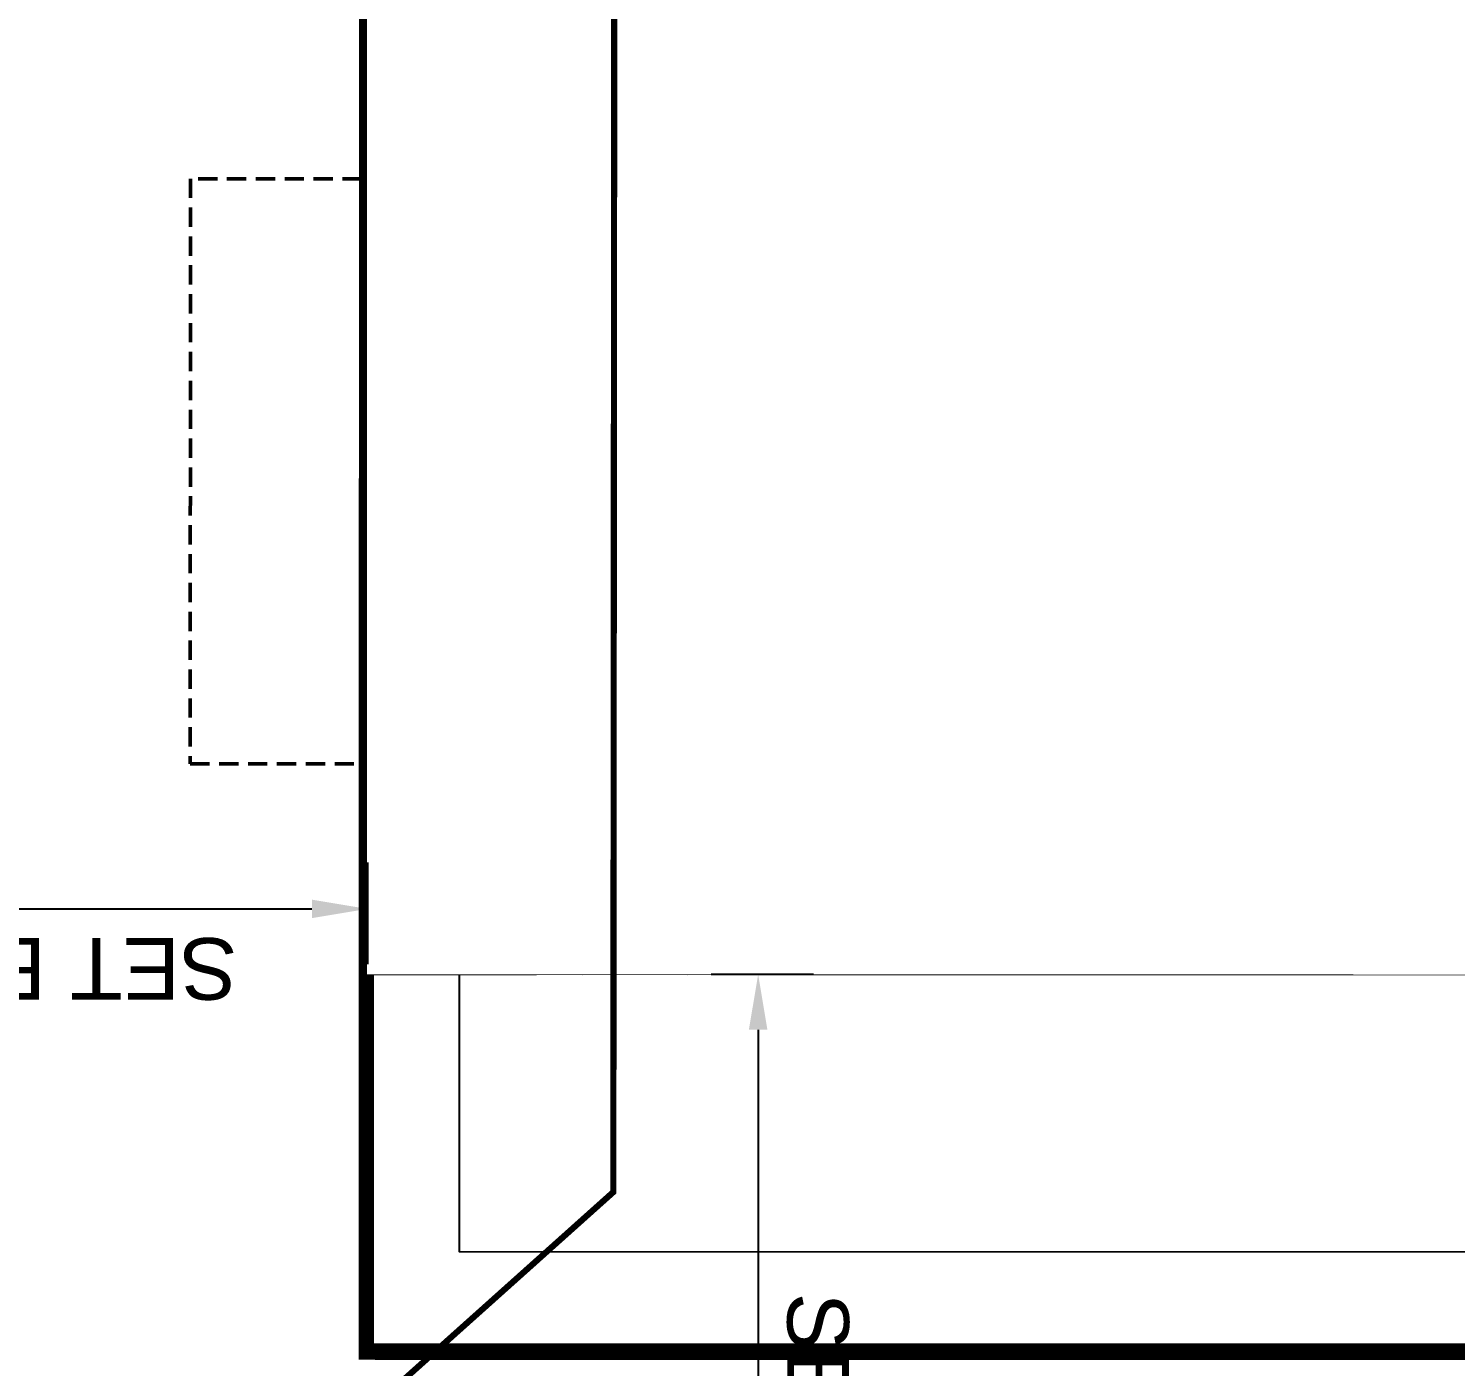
# Model space of a CAD drawing. Header units: centimetres. Extents: x -6122352 to 6876996, y -1694241 to 2592194.
# Drawn here: x 6336 to 10969, y -39197 to -34852 of the extents above; entities that cross this region are included whole.
import ezdxf
from ezdxf.xclip import XClip

# ---------------------------------------------------------------- set-up
doc = ezdxf.new("R2010")
doc.units = ezdxf.units.CM
doc.header["$MEASUREMENT"] = 0
doc.header["$XCLIPFRAME"] = 2
doc.header["$PDMODE"] = 66
doc.header["$PDSIZE"] = 100
for name, pattern in [('CENTER', [2, 1.25, -0.25, 0.25, -0.25]), ('DASHED2', [0.375, 0.25, -0.125]), ('XR-AR-END-SETTING OUT PLAN$0$23261-XR-AR-SI-GF$0$HIDDEN', [0.375, 0.25, -0.125])]:
    doc.linetypes.add(name, pattern=pattern)
doc.layers.get('Defpoints').update_dxf_attribs({"color": 255, "linetype": 'CENTER'})
for name, color, linetype in [('23585-XR-AR-BOUNDARY WALLS AND SETBACKS$0$setback', 7, 'XR-AR-END-SETTING OUT PLAN$0$23261-XR-AR-SI-GF$0$HIDDEN'), ('@MI-REF LAYER', 7, 'Continuous'), ('B_TH_4', 7, 'Continuous'), ('XR-AR-END-SETTING OUT PLAN$0$23585-XR-AR-END-GROUND FLOOR$0$A-Flor-Strs', 1, 'Continuous')]:
    doc.layers.add(name, color=color, linetype=linetype)
for name, color, linetype, lineweight in [('@ Foundations', 4, 'DASHED2', 50), ('A-ANNO-TEXT', 3, 'Continuous', 25), ('XR-AR-END-SETTING OUT PLAN$0$23585-XR-AR-END-GROUND FLOOR$0$A-GLAZ-SILL', 8, 'Continuous', 5), ('XR-AR-END-SETTING OUT PLAN$0$23585-XR-AR-END-GROUND FLOOR$0$A-GLAZ-WNDO', 232, 'Continuous', 9), ('XR-AR-END-SETTING OUT PLAN$0$23585-XR-AR-END-GROUND FLOOR$0$A-WALL', 7, 'Continuous', 30), ('XR-AR-END-SETTING OUT PLAN$0$23585-XR-AR-END-GROUND FLOOR$0$S-COLS', 51, 'Continuous', 40), ('XR-AR-END-SETTING OUT PLAN$0$23585-XR-AR-END-GROUND FLOOR$0$S-COLS-PATT', 8, 'Continuous', 5)]:
    doc.layers.add(name, color=color, linetype=linetype, lineweight=lineweight)
doc.styles.get("Standard").update_dxf_attribs({"font": 'arial.ttf'})
doc.dimstyles.get("Standard").update_dxf_attribs({"dimtxt": 5, "dimasz": 0.5, "dimexe": 0.18, "dimexo": 0.0625, "dimgap": 0.09, "dimtad": 0, "dimtih": 1, "dimtoh": 1, "dimdec": 0, "dimzin": 0, "dimdsep": 46, "dimtxsty": 'Standard', "dimcen": 0.09, "dimadec": 0, "dimazin": 0, "dimtfac": 1, "dimtdec": 0, "dimtofl": 0, "dimtmove": 0, "dimatfit": 3, "dimfxl": 1, "dimtolj": 1, "dimtzin": 0, "dimarcsym": 0})

# ---------------------------------------------------------------- blocks, each defined once
blk = doc.blocks.new('23585-XR-AR-BOUNDARY WALLS AND SETBACKS')
at = {"layer": '23585-XR-AR-BOUNDARY WALLS AND SETBACKS$0$setback', "ltscale": 40, "const_width": 0.05}
blk.add_lwpolyline([(496450.1166039872, 2768902.654816253), (496435.739399212, 2768915.828395682), (496431.5844285272, 2768911.293928354), (496427.5310491073, 2768906.870150816), (496423.477649108, 2768902.446350815), (496419.4242262879, 2768898.02272591), (496415.3708491076, 2768893.598950814), (496411.2143615309, 2768889.062660108), (496425.5918737933, 2768875.889272825), (496429.7479994969, 2768880.425195873), (496433.80140178, 2768884.848998366), (496437.8550515898, 2768889.272852725), (496441.9084017799, 2768893.696598366), (496445.9618017811, 2768898.120398366)], close=True, dxfattribs=at)
blk = doc.blocks.new('A$C9d9485f6')
at = {"layer": 'A-ANNO-TEXT', "rotation": 312.4881850805905}
blk.add_blockref('23585-XR-AR-BOUNDARY WALLS AND SETBACKS', (-2377088.534775567, -1504219.252137818), dxfattribs=at)
blk = doc.blocks.new('XR-AR-END-SETTING OUT PLAN$0$23585-XR-AR-END-GROUND FLOOR$0$A$C75a8815d')
at = {"layer": 'XR-AR-END-SETTING OUT PLAN$0$23585-XR-AR-END-GROUND FLOOR$0$S-COLS', "color": 252, "lineweight": 30}
blk.add_lwpolyline([(0.04718828201293945, 13139.86978554726), (0.04718828201293945, 12139.86978602409), (250.0471882820129, 12139.86978626251), (250.0471882820129, 13139.86978602409)], close=True, dxfattribs=at)
blk = doc.blocks.new('XR-AR-END-SETTING OUT PLAN')
at = {"layer": 'XR-AR-END-SETTING OUT PLAN$0$23585-XR-AR-END-GROUND FLOOR$0$A-Flor-Strs', "color": 8}
for points in [[(3000.084657981992, 19773.27214288712), (3000.084658399224, 20973.27214384079), (9090.020709103266, 20973.16710468142)], [(3300.084657981992, 19773.27214288712), (3300.084658041596, 20673.27217292786), (9090.0155365165, 20673.27206735766)]]:
    blk.add_lwpolyline(points, dxfattribs=at)
at = {"layer": 'XR-AR-END-SETTING OUT PLAN$0$23585-XR-AR-END-GROUND FLOOR$0$A-GLAZ-SILL', "color": 252}
blk.add_line((3550.084660366178, 19523.35189294815), (8750.084660485387, 19523.35189342499), dxfattribs=at)
at = {"layer": 'XR-AR-END-SETTING OUT PLAN$0$23585-XR-AR-END-GROUND FLOOR$0$A-GLAZ-SILL', "color": 8}
blk.add_line((3250.293349877, 17540.34097003937), (3250.10262234509, 14849.99877500534), dxfattribs=at)
at = {"layer": 'XR-AR-END-SETTING OUT PLAN$0$23585-XR-AR-END-GROUND FLOOR$0$A-GLAZ-WNDO', "color": 252}
for p, q in [((6150.084660366178, 19773.35189342499), (3550.084660425782, 19773.35189294815)), ((3550.084660425782, 19773.35189294815), (3550.084660366178, 19523.35189294815)), ((3600.084660425782, 19623.35189294815), (3600.084660544991, 19773.35189342499)), ((4840.084660425782, 19773.35189342499), (4840.084660485387, 19623.35189294815)), ((4890.084660187364, 19623.35189294815), (4890.084660366178, 19773.35189294815)), ((6150.084660366178, 19773.35189342499), (8750.084660246968, 19773.35189294815)), ((3550.084660425782, 19623.35189294815), (6150.084660485387, 19623.35189294815)), ((8750.084660127759, 19623.35189294815), (6150.084660485387, 19623.35189294815))]:
    blk.add_line(p, q, dxfattribs=at)
at = {"layer": 'XR-AR-END-SETTING OUT PLAN$0$23585-XR-AR-END-GROUND FLOOR$0$A-GLAZ-WNDO', "color": 8}
for p, q in [((3000.293349280953, 17540.3409705162), (3000.102621987462, 14849.99877643585)), ((3000.293349280953, 17540.3409705162), (3250.293349877, 17540.34097003937)), ((3150.102621391416, 14849.99877738953), (3150.293349221349, 17540.34097099304)), ((3000.293349221349, 17490.34097003937), (3150.293349042535, 17490.34097003937)), ((3150.102551832795, 16727.16475534439), (3000.1025518924, 16727.16475534439))]:
    blk.add_line(p, q, dxfattribs=at)
at = {"layer": 'XR-AR-END-SETTING OUT PLAN$0$23585-XR-AR-END-GROUND FLOOR$0$A-GLAZ-WNDO', "color": 252}
blk.add_lwpolyline([(4840.084660485387, 19723.35189342499), (3600.084660425782, 19723.35189437866)], dxfattribs=at)
for points in [[(4780.084660246968, 19563.35189342499), (4860.084660425782, 19563.35189437866), (4860.084660246968, 19613.35189247131), (4780.084660425782, 19613.35189294815)], [(6070.084660306573, 19563.35189294815), (4860.084660425782, 19563.35189437866), (4860.084660246968, 19613.35189247131), (6070.084659948945, 19613.35189294815)], [(6150.084660425782, 19563.35189294815), (6070.084660306573, 19563.35189294815), (6070.084659948945, 19613.35189294815), (6150.084660485387, 19613.35189342499)], [(6150.084660425782, 19563.35189294815), (6230.084660366178, 19563.35189390182), (6230.084660485387, 19613.35189342499), (6150.084660485387, 19613.35189342499)], [(6230.084660366178, 19563.35189390182), (7440.084660246968, 19563.35189294815), (7440.084660246968, 19613.35189199448), (6230.084660485387, 19613.35189342499)]]:
    blk.add_lwpolyline(points, close=True, dxfattribs=at)
at = {"layer": 'XR-AR-END-SETTING OUT PLAN$0$23585-XR-AR-END-GROUND FLOOR$0$A-GLAZ-WNDO', "color": 8}
blk.add_lwpolyline([(3050.295387819409, 17490.34096956253), (3050.102551594377, 16727.16475534439)], dxfattribs=at)
at = {"layer": 'XR-AR-END-SETTING OUT PLAN$0$23585-XR-AR-END-GROUND FLOOR$0$A-WALL', "color": 8}
blk.add_lwpolyline([(3550.084660723805, 19773.27214288712), (3550.084660485387, 19523.2703499794), (3250.082569018006, 19523.2703499794), (3250.293485656381, 17540.34097003937), (3000.294974222779, 17540.34096956253), (3000.084657981992, 19773.27214288712)], close=True, dxfattribs=at)
at = {"layer": 'XR-AR-END-SETTING OUT PLAN$0$23585-XR-AR-END-GROUND FLOOR$0$S-COLS-PATT', "color": 8}
blk.add_blockref('XR-AR-END-SETTING OUT PLAN$0$23585-XR-AR-END-GROUND FLOOR$0$A$C75a8815d', (3000.129344239831, 5499.998310089111), dxfattribs=at)
blk = doc.blocks.new('END UNIT')
at = {"xscale": 0.001, "yscale": 0.001, "zscale": 0.001}
blk.add_blockref('XR-AR-END-SETTING OUT PLAN', (-9.150201729830158, 0), dxfattribs=at)
blk = doc.blocks.new('TH_4')
at = {"xscale": -1}
blk.add_blockref('END UNIT', (495826.3053798428, 2769130.514097063), dxfattribs=at)
blk = doc.blocks.new('A$C780da55d')
at = {"layer": 'B_TH_4', "xscale": 1.000039159572381, "yscale": 1.000039159572381, "zscale": 1.000039159572381}
blk.add_blockref('TH_4', (-495814.0704651335, -2769239.302089663), dxfattribs=at)
blk = doc.blocks.new('23585-XR-AR-MALDIVE-2$0$TH_4')
blk.add_blockref('A$C780da55d', (495794.655359471, 2769130.864096801))
at = {"layer": '@ Foundations', "linetype": 'DASHED2', "ltscale": 0.25}
blk.add_lwpolyline([(495831.6304292943, 2769147.704669024), (495833.0304292943, 2769147.704669024), (495833.0304292943, 2769149.604669025), (495831.6304292943, 2769149.604669025)], close=True, dxfattribs=at)
blk = doc.blocks.new('*D716')
at = {"color": 0, "lineweight": -2, "transparency": 16777216}
for p, q in [((494356.7568146518, 2767883.084320369), (494355.5207854414, 2767883.084320369)), ((494355.7007854414, 2767879.037676187), (494355.7007854414, 2767882.904320369)), ((494355.853373577, 2767878.857676187), (494355.5207854414, 2767878.857676187))]:
    blk.add_line(p, q, dxfattribs=at)
at = {"color": 0, "transparency": 16777216}
for points in [[(494355.6707854414, 2767882.904320369), (494355.7307854414, 2767882.904320369), (494355.7007854414, 2767883.084320369)], [(494355.6707854414, 2767879.037676187), (494355.7307854414, 2767879.037676187), (494355.7007854414, 2767878.857676187)]]:
    blk.add_solid(points, dxfattribs=at)
at = {"layer": 'Defpoints', "color": 0, "transparency": 16777216}
for p in [(494355.7007854414, 2767883.084320369), (494356.8193146518, 2767883.084320369), (494355.915873577, 2767878.857676187)]:
    blk.add_point(p, dxfattribs=at)
at = {"color": 0, "transparency": 16777216, "insert": (494355.5073065881, 2767880.970998277), "char_height": 0.2, "attachment_point": 5, "rotation": 90}
blk.add_mtext('\\A1;SET BACK   4.23', dxfattribs=at)
blk = doc.blocks.new('*D717')
at = {"color": 0, "lineweight": -2, "transparency": 16777216}
for p, q in [((494356.9695864198, 2767878.495075679), (494356.9695864198, 2767878.825724996)), ((494359.971890403, 2767878.495075195), (494359.971890403, 2767878.825724996)), ((494359.791890403, 2767878.645724996), (494357.1495864197, 2767878.645724996))]:
    blk.add_line(p, q, dxfattribs=at)
at = {"color": 0, "transparency": 16777216}
for points in [[(494357.1495864197, 2767878.675724995), (494357.1495864197, 2767878.615724996), (494356.9695864198, 2767878.645724996)], [(494359.791890403, 2767878.675724995), (494359.791890403, 2767878.615724996), (494359.971890403, 2767878.645724996)]]:
    blk.add_solid(points, dxfattribs=at)
at = {"layer": 'Defpoints', "color": 0, "transparency": 16777216}
for p in [(494356.9695864198, 2767878.645724996), (494356.9695864198, 2767878.432575679), (494359.971890403, 2767878.432575195)]:
    blk.add_point(p, dxfattribs=at)
at = {"color": 0, "transparency": 16777216, "insert": (494358.4707384114, 2767878.839203849), "char_height": 0.2, "attachment_point": 5}
blk.add_mtext('\\A1;SET BACK   3.00', dxfattribs=at)
blk = doc.blocks.new('A$C612c4346')
dim = blk.add_linear_dim(base=(46.88735859864391, 6.26243837364018), p1=(47.10244673403213, 2.035794190596789), p2=(48.00588780880207, 6.262438372708857), angle=90, text='SET BACK   <>', dimstyle='Standard', override={"dimtxt": 0.2, "dimtad": 1, "dimtih": 0, "dimdec": 2})
dim.commit()
dim.dimension.update_dxf_attribs({"geometry": '*D716', "text_midpoint": (46.69387974531855, 4.149116281885654), "insert": (-494308.8134268427, -2767876.821881995)})
dim = blk.add_linear_dim(base=(48.15615957701812, 1.823843000456691), p1=(51.1584635602776, 1.610693200025707), p2=(48.15615957701812, 1.610693683847785), text='SET BACK   <>', dimstyle='Standard', override={"dimtxt": 0.2, "dimtad": 1, "dimtih": 0, "dimdec": 2})
dim.commit()
dim.dimension.update_dxf_attribs({"geometry": '*D717', "text_midpoint": (49.65731156867696, 2.017321854364127), "insert": (-494308.8134268427, -2767876.821881995)})

msp = doc.modelspace()

# ---------------------------------------------------------------- hatches: boundary and pattern name
at = {"layer": '@MI-REF LAYER'}
h = msp.add_hatch(dxfattribs=at)
h.set_pattern_fill('ANSI31', color=256, scale=1999.999998458916, angle=186.7183412143764)
h.set_pattern_definition([(231.7183412143764, (-2377109729.195271, -1504175463.930205), (196.2436825049419, -154.8819453021617), [])])
h.paths.add_polyline_path([(43738.68073460458, -23655.90952470124), (43736.25648319626, -37929.51737877565), (37486.01097863109, -37928.44418349574), (37486.197243826, -37627.81458012816), (13684.76385099723, -37623.72777045512), (13684.84687722102, -37924.35742077498), (7434.601372835674, -37923.28422825205), (7437.096943610057, -23649.45334290319)])

# ---------------------------------------------------------------- block references
at = {"layer": '@MI-REF LAYER', "xscale": 1000, "yscale": 1000, "zscale": 1000}
msp.add_blockref('A$C9d9485f6', (-23958.95045533385, 48155.57226163784), dxfattribs=at)

# ---------------------------------------------------------------- next in the draw order: block references
at = {"layer": '@MI-REF LAYER'}
ref = msp.add_blockref('23585-XR-AR-MALDIVE-2$0$TH_4', (496315359.3231163, 2769027187.440401), dxfattribs=dict(at, xscale=1000, yscale=1000, zscale=1000, rotation=179.9901620673911))
XClip(ref).set_block_clipping_path([(495793.2153157629, 2769154.4444269473), (495793.2173948847, 2769130.5145464716), (495835.2580214902, 2769130.5142366327), (495835.25754821487, 2769154.44424064), (495826.3056661505, 2769154.414231853), (495820.30566120474, 2769154.4142318536), (495814.3055188013, 2769154.4143793155), (495808.30551642505, 2769154.4143793155), (495802.30551159196, 2769154.414379318)])

# ---------------------------------------------------------------- next in the draw order: linework, layer by layer
at = {"layer": '@MI-REF LAYER', "const_width": 5}
msp.add_lwpolyline([(43738.65846700972, -23655.68647766218), (43736.3707715126, -37929.51739833178), (37486.01097861192, -37928.44418374942), (37486.19724531186, -37627.81457926358), (13684.7638511035, -37623.72777036965), (13684.84687715578, -37924.35742079547), (7434.601372811749, -37923.28422822593), (7437.096943796291, -23649.45334273261)], close=True, dxfattribs=at)

# ---------------------------------------------------------------- next in the draw order: wipeouts: each hides what was drawn before it
at = {"color": 10}
msp.add_wipeout([(43738.68073460458, -23655.909524701237), (43736.25648319626, -37929.51737877564), (37486.010978631086, -37928.44418349573), (37486.197243826, -37627.81458012815), (13684.763850997228, -37623.72777045512), (13684.846877221024, -37924.35742077497), (7434.601372835674, -37923.28422825205), (7437.096943610057, -23649.453342903194)], dxfattribs=at).dxf.layer = '@MI-REF LAYER'

# ---------------------------------------------------------------- next in the draw order: linework, layer by layer
at = {"layer": '@MI-REF LAYER', "color": 1, "const_width": 19.99999999999999}
msp.add_lwpolyline([(4572.265560191201, -41909.35826048387), (8234.699483755801, -38630.33821127684), (8244.538270575751, -25754.69250089318), (8949.033435192448, -25753.98951149006), (8244.538270575751, -25754.69250089318), (8242.210950194707, -22444.0214797439), (4521.340770562556, -18215.36748148876)], dxfattribs=at)

# ---------------------------------------------------------------- next in the draw order: block references
at = {"layer": '@MI-REF LAYER', "color": 10, "xscale": 1000, "yscale": 1000, "zscale": 1000, "rotation": 179.9901574591612}
msp.add_blockref('A$C612c4346', (55592.63066443887, -35895.23663787439), dxfattribs=at)

doc.saveas('drawing.dxf')
